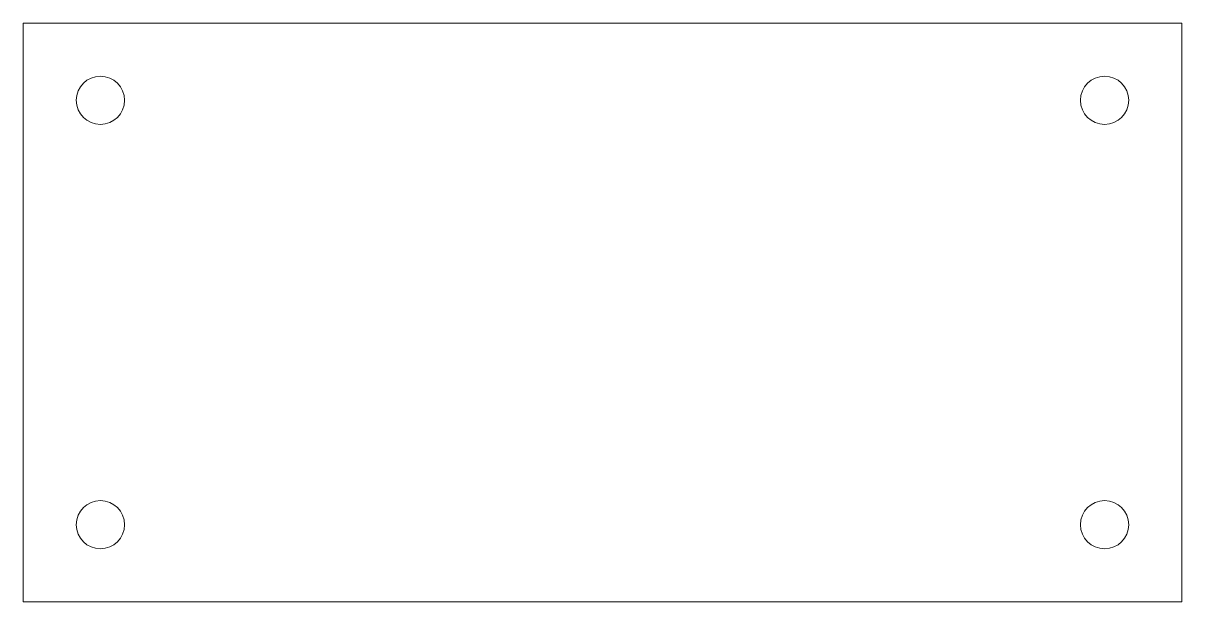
# Model space of a CAD drawing. Header units: inches. Extents: x 0 to 3, y 0 to 1.5.
import ezdxf

# ---------------------------------------------------------------- set-up
doc = ezdxf.new("R2010")
doc.units = ezdxf.units.IN
doc.layers.get('0').update_dxf_attribs({"linetype": 'CONTINUOUS', "lineweight": 0})

msp = doc.modelspace()

# ---------------------------------------------------------------- linework, layer by layer
for p, q in [((3, 1.5), (0, 1.5)), ((0, 1.5), (0, 0)), ((3, 0), (3, 1.5)), ((0, 0), (3, 0))]:
    msp.add_line(p, q)
for centre in [(0.2, 1.3), (2.8, 1.3), (0.2, 0.2), (2.8, 0.2)]:
    msp.add_circle(centre, 0.0625)

doc.saveas('drawing.dxf')
